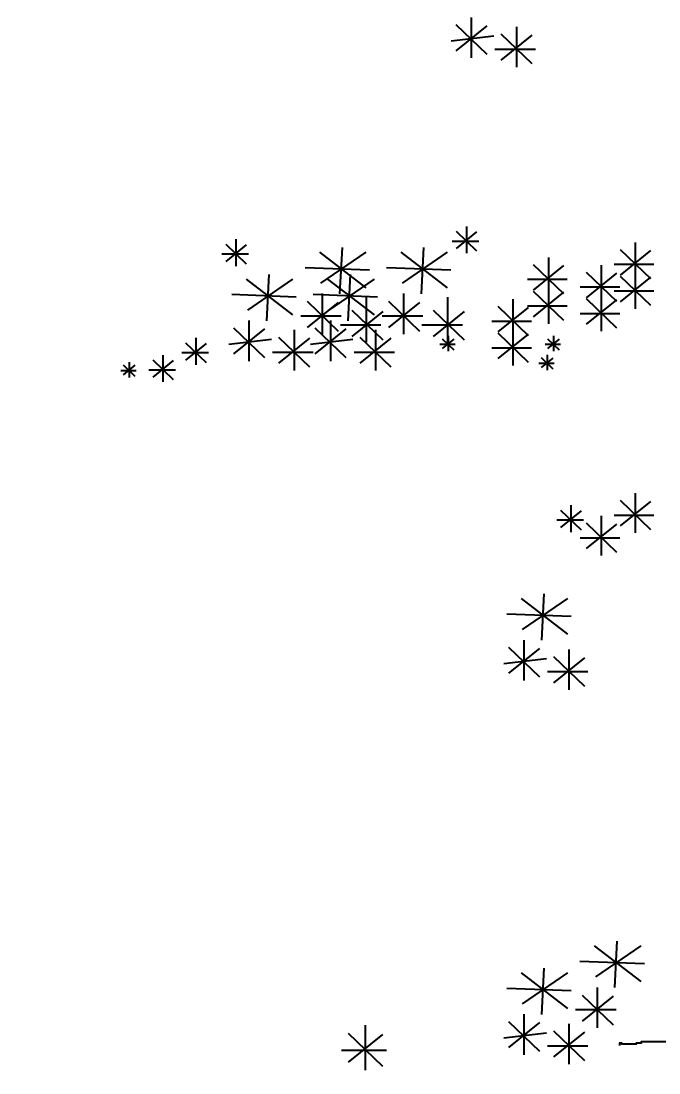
# Model space of a CAD drawing. Header units: inches. Extents: x 131625 to 139700, y 73991 to 80047.
# Drawn here: x 137127.7 to 137402.7, y 77564.4 to 78018 of the extents above; entities that cross this region are included whole.
import ezdxf

# ---------------------------------------------------------------- set-up
doc = ezdxf.new("R2010")
doc.units = ezdxf.units.IN
doc.header["$MEASUREMENT"] = 0
doc.layers.get('0').update_dxf_attribs({"color": 2})
doc.layers.add('0-Frame', color=142, linetype='Continuous')
doc.layers.add('cay xanh', color=76, linetype='Continuous')
doc.styles.add('HELVECONDENSE', font='ARIAH__.TTF')

# ---------------------------------------------------------------- blocks, each defined once
blk = doc.blocks.new('A$C0F0F5736')
at = {"layer": 'cay xanh', "color": 90}
for p, q in [((-3054, 5804.6), (-2961.7, 5715.9)), ((-3007.8, 5825.9), (-3007.8, 5705.3)), ((-2940.9, 5770.1), (-3067.4, 5755.1)), ((-2961.7, 5801), (-3054, 5726.5)), ((-2919.7, 5776.7), (-2827.4, 5688)), ((-2827.4, 5773.1), (-2919.7, 5698.6)), ((-2873.5, 5797.9), (-2873.5, 5677.3)), ((-2816.7, 5730.5), (-2937.4, 5730.5)), ((-3053.1, 5188.7), (-2992, 5129.9)), ((-2992, 5186.3), (-3053.1, 5137)), ((-3022.5, 5202.8), (-3022.5, 5122.9)), ((-3739.9, 5150.3), (-3678.8, 5091.6)), ((-3678.8, 5147.9), (-3739.9, 5098.6)), ((-3709.3, 5164.4), (-3709.3, 5084.5)), ((-2984.9, 5158.1), (-3064.8, 5158.1)), ((-2519, 5155.1), (-2519, 5036.9)), ((-3671.7, 5119.8), (-3751.7, 5119.8)), ((-3460.6, 5125.8), (-3322.1, 5019.3)), ((-3322.1, 5125.8), (-3457, 5033.5)), ((-3393.1, 5140), (-3400.2, 5001.6)), ((-3217.9, 5125.8), (-3079.4, 5019.3)), ((-3079.4, 5125.8), (-3214.4, 5033.5)), ((-3150.4, 5140), (-3157.5, 5001.6)), ((-2564.3, 5134.2), (-2473.8, 5047.3)), ((-2473.8, 5130.7), (-2564.3, 5057.7)), ((-2823.1, 5089.2), (-2732.6, 5002.3)), ((-2732.6, 5085.8), (-2823.1, 5012.7)), ((-2777.9, 5110.1), (-2777.9, 4991.9)), ((-2620.3, 5087.6), (-2620.3, 4969.4)), ((-2463.4, 5089), (-2581.7, 5089)), ((-3611.3, 5059.6), (-3618.4, 4921.3)), ((-3311.5, 5072.6), (-3503.2, 5079.7)), ((-3368.6, 5059.6), (-3375.7, 4921.3)), ((-3068.8, 5072.6), (-3260.5, 5079.7)), ((-2665.6, 5066.7), (-2575.1, 4979.8)), ((-2575.1, 5063.3), (-2665.6, 4990.3)), ((-2564.3, 5054.9), (-2473.8, 4968)), ((-2473.8, 5051.4), (-2564.3, 4978.4)), ((-2519, 5075.8), (-2519, 4957.5)), ((-3678.8, 5045.5), (-3540.3, 4939)), ((-3540.3, 5045.5), (-3675.2, 4953.2)), ((-3436.1, 5045.5), (-3297.6, 4939)), ((-3297.6, 5045.5), (-3432.5, 4953.2)), ((-2722.2, 5044), (-2840.5, 5044)), ((-2777.9, 5030.8), (-2777.9, 4912.6)), ((-2564.7, 5021.6), (-2682.9, 5021.6)), ((-3529.6, 4992.2), (-3721.4, 4999.3)), ((-3287, 4992.2), (-3478.7, 4999.3)), ((-3452.3, 5002.3), (-3452.3, 4881.7)), ((-3321.7, 4992.1), (-3321.7, 4858.1)), ((-3209.6, 5002.3), (-3209.6, 4881.7)), ((-3079, 4992.1), (-3079, 4858.1)), ((-2823.1, 5009.9), (-2732.6, 4923)), ((-2732.6, 5006.4), (-2823.1, 4933.4)), ((-2665.6, 4987.4), (-2575.1, 4900.5)), ((-2620.3, 5008.3), (-2620.3, 4890.1)), ((-2463.4, 5009.7), (-2581.7, 5009.7)), ((-3497, 4979.5), (-3404.7, 4890.8)), ((-3404.7, 4976), (-3497, 4901.5)), ((-3254.3, 4979.5), (-3162, 4890.8)), ((-3162, 4976), (-3254.3, 4901.5)), ((-2928.9, 4964.6), (-2838.5, 4877.7)), ((-2838.5, 4961.1), (-2928.9, 4888.1)), ((-2883.7, 4985.4), (-2883.7, 4867.2)), ((-2722.2, 4964.7), (-2840.5, 4964.7)), ((-2575.1, 4983.9), (-2665.6, 4910.9)), ((-3395.5, 4934.9), (-3516.2, 4934.9)), ((-3364.2, 4953), (-3271.9, 4864.4)), ((-3271.9, 4949.5), (-3364.2, 4875)), ((-3152.8, 4934.9), (-3273.5, 4934.9)), ((-3121.5, 4953), (-3029.2, 4864.4)), ((-3029.2, 4949.5), (-3121.5, 4875)), ((-2564.7, 4942.2), (-2682.9, 4942.2)), ((-3716.6, 4900.7), (-3624.3, 4812)), ((-3624.3, 4897.1), (-3716.6, 4822.6)), ((-3670.5, 4922), (-3670.5, 4801.3)), ((-3536.2, 4894), (-3536.2, 4773.4)), ((-3474, 4900.7), (-3381.7, 4812)), ((-3381.7, 4897.1), (-3474, 4822.6)), ((-3427.8, 4922), (-3427.8, 4801.3)), ((-3277.2, 4908.4), (-3397.9, 4908.4)), ((-3293.5, 4894), (-3293.5, 4773.4)), ((-3034.5, 4908.4), (-3155.2, 4908.4)), ((-2828, 4919.4), (-2946.3, 4919.4)), ((-2883.7, 4906.1), (-2883.7, 4787.9)), ((-3828.8, 4870.2), (-3828.8, 4790.3)), ((-3603.5, 4866.1), (-3730.1, 4851.1)), ((-3582.3, 4872.7), (-3490, 4784)), ((-3490, 4869.2), (-3582.3, 4794.7)), ((-3360.9, 4866.1), (-3487.4, 4851.1)), ((-3339.7, 4872.7), (-3247.4, 4784)), ((-3247.4, 4869.2), (-3339.7, 4794.7)), ((-3094.5, 4868.1), (-3059.6, 4834.5)), ((-3059.6, 4866.8), (-3094.5, 4838.5)), ((-3077, 4876.2), (-3077, 4830.5)), ((-2928.9, 4885.2), (-2838.5, 4798.3)), ((-2838.5, 4881.8), (-2928.9, 4808.8)), ((-2780.8, 4868.1), (-2745.8, 4834.5)), ((-2745.8, 4866.8), (-2780.8, 4838.5)), ((-2763.3, 4876.2), (-2763.3, 4830.5)), ((-3859.3, 4856.1), (-3798.2, 4797.4)), ((-3798.2, 4853.7), (-3859.3, 4804.4)), ((-3055.5, 4850.6), (-3101.3, 4850.6)), ((-2828, 4840), (-2946.3, 4840)), ((-2741.8, 4850.6), (-2787.6, 4850.6)), ((-4027.9, 4798.2), (-4027.9, 4752.5)), ((-3957.5, 4804.9), (-3896.3, 4746.2)), ((-3896.3, 4802.6), (-3957.5, 4753.2)), ((-3926.9, 4819), (-3926.9, 4739.1)), ((-3791.2, 4825.6), (-3871.1, 4825.6)), ((-3479.4, 4826.6), (-3600.1, 4826.6)), ((-3236.7, 4826.6), (-3357.4, 4826.6)), ((-2799.7, 4811.5), (-2764.7, 4777.8)), ((-2764.7, 4810.1), (-2799.7, 4781.9)), ((-2782.2, 4819.5), (-2782.2, 4773.8)), ((-4006.4, 4772.7), (-4052.1, 4772.7)), ((-4045.4, 4790.1), (-4010.4, 4756.5)), ((-4010.4, 4788.8), (-4045.4, 4760.6)), ((-3889.3, 4774.4), (-3969.2, 4774.4)), ((-2760.7, 4794), (-2806.4, 4794)), ((-2519, 4407.1), (-2519, 4288.9)), ((-2711.1, 4371.3), (-2711.1, 4291.5)), ((-2564.3, 4386.2), (-2473.8, 4299.3)), ((-2473.8, 4382.8), (-2564.3, 4309.8)), ((-2741.7, 4357.2), (-2680.6, 4298.5)), ((-2680.6, 4354.9), (-2741.7, 4305.6)), ((-2620.3, 4339.6), (-2620.3, 4221.4)), ((-2463.4, 4341), (-2581.7, 4341)), ((-2673.5, 4326.7), (-2753.4, 4326.7)), ((-2665.6, 4318.8), (-2575.1, 4231.8)), ((-2575.1, 4315.3), (-2665.6, 4242.3)), ((-2564.7, 4273.6), (-2682.9, 4273.6)), ((-2859.4, 4093.3), (-2721, 3986.9)), ((-2721, 4093.3), (-2855.9, 4001.1)), ((-2792, 4107.5), (-2799.1, 3969.1)), ((-2710.3, 4040.1), (-2902, 4047.2)), ((-2851.2, 3969.8), (-2851.2, 3849.2)), ((-2897.3, 3948.5), (-2805, 3859.8)), ((-2805, 3945), (-2897.3, 3870.5)), ((-2763, 3920.6), (-2670.7, 3831.9)), ((-2716.9, 3941.9), (-2716.9, 3821.2)), ((-2784.2, 3914), (-2910.8, 3899)), ((-2670.7, 3917), (-2763, 3842.5)), ((-2660.1, 3874.5), (-2780.8, 3874.5)), ((-2641.2, 3057.9), (-2502.8, 2951.4)), ((-2502.8, 3057.9), (-2637.7, 2965.6)), ((-2573.8, 3072.1), (-2580.9, 2933.7)), ((-2492.1, 3004.6), (-2683.9, 3011.7)), ((-2792, 2991.7), (-2799.1, 2853.4)), ((-2859.4, 2977.5), (-2721, 2871.1)), ((-2721, 2977.5), (-2855.9, 2885.3)), ((-2710.3, 2924.3), (-2902, 2931.4)), ((-2633, 2934.4), (-2633, 2813.7)), ((-2677.7, 2911.6), (-2585.4, 2822.9)), ((-2585.4, 2908.1), (-2677.7, 2833.6)), ((-2851.2, 2854), (-2851.2, 2733.4)), ((-2576.2, 2866.9), (-2696.9, 2866.9)), ((-2897.3, 2832.7), (-2805, 2744.1)), ((-2805, 2829.2), (-2897.3, 2754.7)), ((-2716.9, 2826.1), (-2716.9, 2705.5)), ((-3375.3, 2797.8), (-3272.8, 2699.2)), ((-3272.8, 2793.8), (-3375.3, 2711)), ((-3324.1, 2821.4), (-3324.1, 2687.4)), ((-2784.2, 2798.2), (-2910.8, 2783.2)), ((-2763, 2804.8), (-2670.7, 2716.1)), ((-2670.7, 2801.3), (-2763, 2726.8)), ((-3260.9, 2746.5), (-3395.1, 2746.5)), ((-2660.1, 2758.7), (-2780.8, 2758.7))]:
    blk.add_line(p, q, dxfattribs=at)
at = {"layer": 'cay xanh', "color": 8}
blk.add_lwpolyline([(-2422.8, 2772.1), (-2501.9, 2772.1), (-2501.9, 2768.5), (-2516.3, 2768.5), (-2516.3, 2764.9), (-2559.4, 2764.9), (-2559.4, 2768.5), (-2566.6, 2768.5), (-2566.6, 2761.3)], dxfattribs=at)
blk = doc.blocks.new('tre1')
at = {"layer": 'cay xanh', "linetype": 'ByBlock', "xscale": 0.559999999939464, "yscale": 0.5599999999976717, "zscale": 0.5599999999999999}
blk.add_blockref('A$C0F0F5736', (-77.1, -2849.5), dxfattribs=at)

msp = doc.modelspace()

# ---------------------------------------------------------------- block references
at = {"xscale": 0.2583077299641445, "yscale": 0.2583077299786964, "zscale": 0.00861025766604688}
msp.add_blockref('tre1', (137776.79, 77912.92), dxfattribs=at)

# ---------------------------------------------------------------- texts
at = {"layer": '0-Frame', "color": 134, "style": 'HELVECONDENSE'}
msp.add_text('tonythanh.com', height=840, dxfattribs=at).set_placement((131929.48, 76743.09))

doc.saveas('drawing.dxf')
